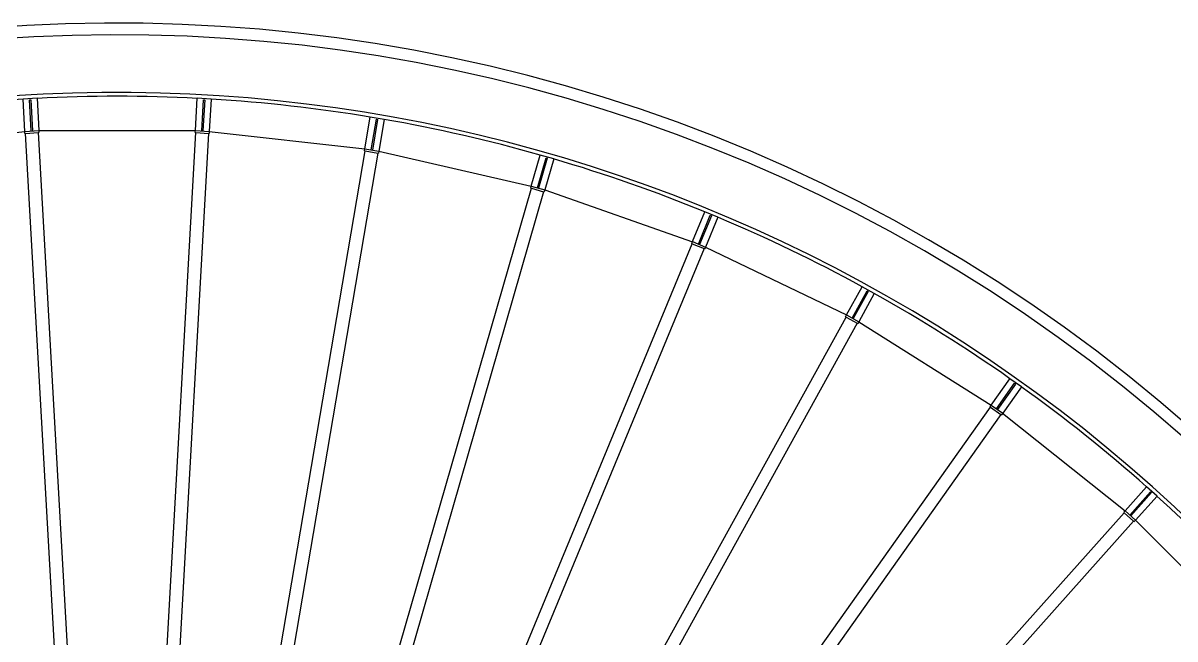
# Model space of a CAD drawing. Header units: millimetres. Extents: x 0 to 157650, y 0 to 89100.
# Drawn here: x 25551 to 34617, y 39637 to 44482 of the extents above; entities that cross this region are included whole.
import ezdxf

# ---------------------------------------------------------------- set-up
doc = ezdxf.new("R2010")
doc.units = ezdxf.units.MM
doc.header["$LTSCALE"] = 150
doc.layers.add('Visible', color=7, linetype='Continuous', lineweight=25)

msp = doc.modelspace()

# ---------------------------------------------------------------- linework, layer by layer
at = {"layer": 'Visible', "color": 9, "true_color": 0xc0c0c0}
for p, q in [((25661.2, 43889.8), (25551.4, 43883.6)), ((25565.6, 43630), (25551.4, 43883.6)), ((25601.8, 43877.4), (25611.8, 43878)), ((25615.5, 43632.8), (25601.8, 43877.4)), ((25611.8, 43878), (25625.5, 43633.3)), ((25661.2, 43889.8), (25675.4, 43636.2)), ((26907.5, 43636.2), (26921.7, 43889.8)), ((27031.6, 43883.6), (26921.7, 43889.8)), ((26957.4, 43633.4), (26971.1, 43878)), ((26981.1, 43877.5), (26967.4, 43632.8)), ((26971.1, 43878), (26981.1, 43877.5)), ((27031.6, 43883.6), (27017.3, 43630)), ((28241.6, 43492.2), (28284.2, 43742.6)), ((28392.6, 43724.2), (28284.2, 43742.6)), ((28290.9, 43483.8), (28332, 43725.3)), ((28341.8, 43723.7), (28300.8, 43482.1)), ((28332, 43725.3), (28341.8, 43723.7)), ((28392.6, 43724.2), (28350.1, 43473.7)), ((24341.4, 43491.7), (25565.6, 43629.7)), ((25565.6, 43630), (25675.4, 43636.2)), ((25566.5, 43614), (25565.6, 43630)), ((25566.5, 43614), (25571.5, 43614.3)), ((25571.5, 43614.3), (25671.4, 43619.9)), ((26075, 34656), (25571.5, 43614.3)), ((25671.4, 43619.9), (25676.3, 43620.2)), ((25671.4, 43619.9), (26172.9, 34696.5)), ((25675.4, 43636.2), (25676.3, 43620.2)), ((25675.5, 43635.9), (26907.5, 43635.9)), ((26410.9, 34696.6), (26911.6, 43620)), ((27011.4, 43614.4), (26508.8, 34656.1)), ((26906.6, 43620.2), (26907.5, 43636.2)), ((26906.6, 43620.2), (26911.6, 43620)), ((26907.5, 43636.2), (27017.3, 43630)), ((26911.6, 43620), (27011.4, 43614.4)), ((27011.4, 43614.4), (27016.4, 43614.1)), ((27017.3, 43630), (27016.4, 43614.1)), ((27017.3, 43629.8), (28241.6, 43491.9)), ((26730.2, 34564.3), (28243.9, 43475.5)), ((28342.5, 43458.8), (26825, 34525.1)), ((28239, 43476.4), (28241.6, 43492.2)), ((28239, 43476.4), (28243.9, 43475.5)), ((28241.6, 43492.2), (28350.1, 43473.7)), ((28243.9, 43475.5), (28342.5, 43458.8)), ((28342.5, 43458.8), (28347.4, 43458)), ((28350.1, 43473.7), (28347.4, 43458)), ((28350, 43473.5), (29551.2, 43199.4)), ((29551.3, 43199.6), (29621.6, 43443.7)), ((29727.3, 43413.3), (29621.6, 43443.7)), ((29599.3, 43185.8), (29667.1, 43421.2)), ((29676.7, 43418.5), (29608.9, 43183)), ((29727.3, 43413.3), (29657, 43169.2)), ((29667.1, 43421.2), (29676.7, 43418.5)), ((27033, 34438.9), (29551.6, 43182.9)), ((29647.7, 43155.2), (27126, 34400.4)), ((29546.8, 43184.3), (29551.3, 43199.6)), ((29546.8, 43184.3), (29551.6, 43182.9)), ((29551.3, 43199.6), (29657, 43169.2)), ((29551.6, 43182.9), (29647.7, 43155.2)), ((29647.7, 43155.2), (29652.5, 43153.8)), ((29657, 43169.2), (29652.5, 43153.8)), ((29656.9, 43168.9), (30819.8, 42762.1)), ((30819.9, 42762.3), (30917.1, 42997)), ((31018.7, 42954.9), (30917.1, 42997)), ((30866.1, 42743.2), (30959.8, 42969.5)), ((30969.1, 42965.7), (30875.3, 42739.4)), ((31018.7, 42954.9), (30921.5, 42720.2)), ((30959.8, 42969.5), (30969.1, 42965.7)), ((27327.6, 34316.9), (30818.4, 42745.6)), ((30910.8, 42707.4), (27419.9, 34278.6)), ((30813.8, 42747.5), (30819.9, 42762.3)), ((30813.8, 42747.5), (30818.4, 42745.6)), ((30818.4, 42745.6), (30910.8, 42707.4)), ((30819.9, 42762.3), (30921.5, 42720.2)), ((30910.8, 42707.4), (30915.4, 42705.5)), ((30921.5, 42720.2), (30915.4, 42705.5)), ((30921.4, 42720), (32031.5, 42185.5)), ((32031.6, 42185.7), (32154.4, 42408)), ((32075.3, 42161.5), (32193.8, 42376)), ((32202.6, 42371.1), (32084.1, 42156.7)), ((32250.7, 42354.8), (32127.9, 42132.5)), ((32250.7, 42354.8), (32154.4, 42408)), ((32193.8, 42376), (32202.6, 42371.1)), ((27621.5, 34195.1), (32028.2, 42169.3)), ((32023.8, 42171.7), (32031.6, 42185.7)), ((32023.8, 42171.7), (32028.2, 42169.3)), ((32028.2, 42169.3), (32115.7, 42120.9)), ((32031.6, 42185.7), (32127.9, 42132.5)), ((32115.7, 42120.9), (27714.5, 34156.6)), ((32115.7, 42120.9), (32120.1, 42118.5)), ((32127.9, 42132.5), (32120.1, 42118.5)), ((32127.7, 42132.3), (33170.9, 41476.9)), ((33171.1, 41477.1), (33318.1, 41684.2)), ((33211.9, 41448.1), (33353.6, 41648)), ((33361.8, 41642.2), (33220, 41442.4)), ((33407.8, 41620.6), (33260.8, 41413.4)), ((33407.8, 41620.6), (33318.1, 41684.2)), ((33353.6, 41648), (33361.8, 41642.2)), ((27922.5, 34070.5), (33165.9, 41461.1)), ((33161.8, 41464), (33171.1, 41477.1)), ((33161.8, 41464), (33165.9, 41461.1)), ((33165.9, 41461.1), (33247.5, 41403.3)), ((33171.1, 41477.1), (33260.8, 41413.4)), ((33247.5, 41403.3), (28017.3, 34031.2)), ((33247.5, 41403.3), (33251.6, 41400.4)), ((33260.8, 41413.4), (33251.6, 41400.4)), ((33260.7, 41413.2), (34223.9, 40645.1)), ((34224.1, 40645.3), (34393.3, 40834.7)), ((34475.4, 40761.4), (34393.3, 40834.7)), ((34261.4, 40612), (34424.6, 40794.7)), ((34432.1, 40788), (34268.8, 40605.3)), ((34475.4, 40761.4), (34306.1, 40572)), ((34424.6, 40794.7), (34432.1, 40788)), ((28238.7, 33939.5), (34217.2, 40630)), ((34213.4, 40633.4), (34224.1, 40645.3)), ((34213.4, 40633.4), (34217.2, 40630)), ((34217.2, 40630), (34291.7, 40563.4)), ((34224.1, 40645.3), (34306.1, 40572)), ((34291.7, 40563.4), (28336.6, 33899)), ((34291.7, 40563.4), (34295.5, 40560.1)), ((34306.1, 40572), (34295.5, 40560.1)), ((34306, 40571.8), (35119.4, 39758.4))]:
    msp.add_line(p, q, dxfattribs=at)
for radius, start, end in [(12796, 45.6757, 314.3243), (12704, 45.67814, 134.79254), (12250, 42.71176, 112.55367), (12220, 93.47486, 99.38767), (12220, 87.04628, 92.9591), (12220, 80.61771, 86.53053), (12220, 74.18914, 80.10195), (12220, 67.76057, 73.67338), (12220, 61.332, 67.24481), (12220, 54.90343, 60.81624), (12220, 48.47486, 54.38767), (12220, 42.6349, 47.9591)]:
    msp.add_arc((26292, 31685.9), radius, start, end, dxfattribs=at)

doc.saveas('drawing.dxf')
